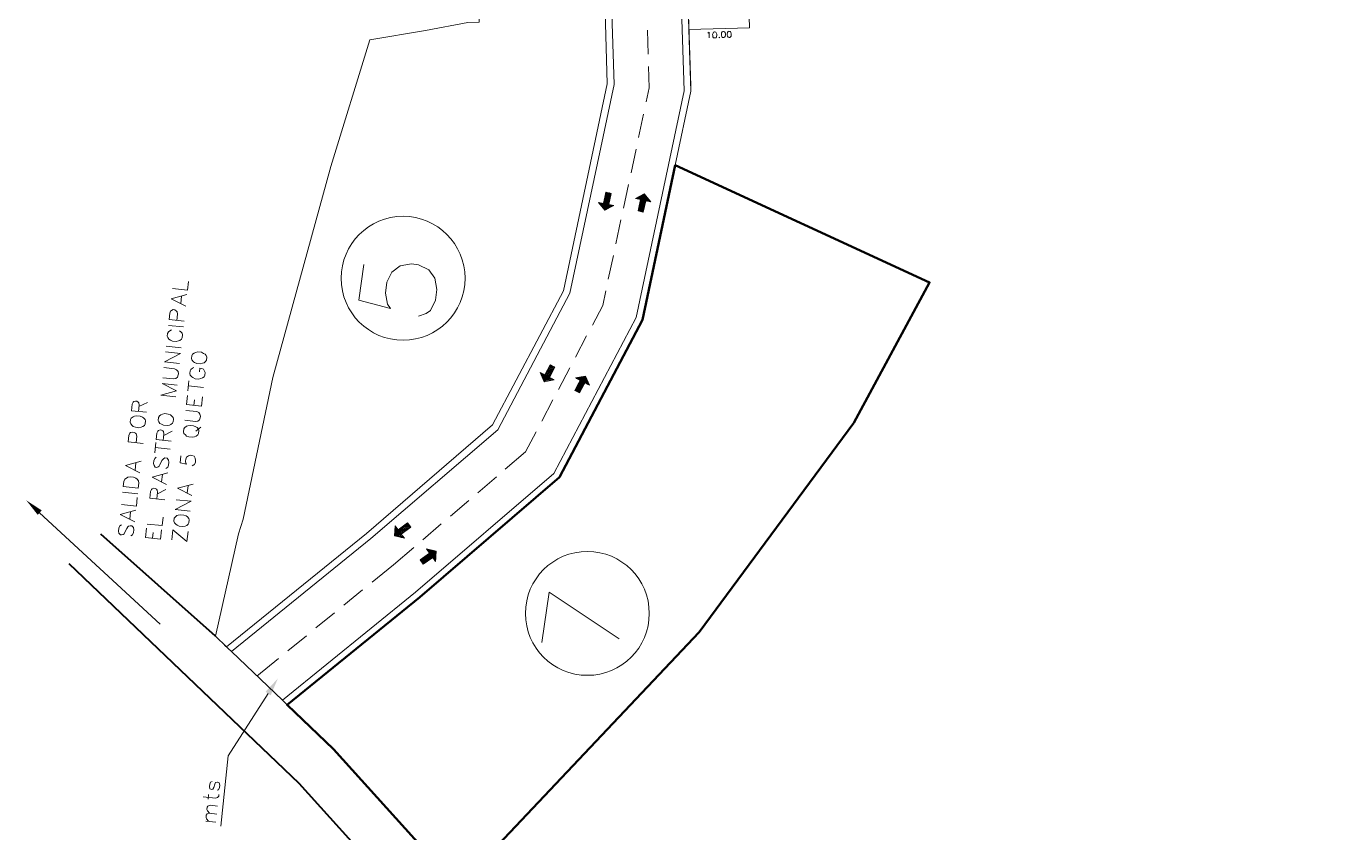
# Model space of a CAD drawing. Header units: metres. Extents: x -977055 to 805873, y -1033982 to 242021.
# Drawn here: x 2289.9 to 2507.6, y 336.5 to 469.7 of the extents above; entities that cross this region are included whole.
import ezdxf

# ---------------------------------------------------------------- set-up
doc = ezdxf.new("R2010")
doc.units = ezdxf.units.M
for name, color, linetype in [('PDF_0', 7, 'Continuous'), ('PDF_acera', 7, 'Continuous'), ('PDF_area escolar', 7, 'Continuous'), ('PDF_canchas', 7, 'Continuous'), ('PDF_COTAS', 7, 'Continuous'), ('PDF_Especificaciones', 7, 'Continuous'), ('PDF_linea de centro', 7, 'Continuous'), ('PDF_LOTES', 7, 'Continuous'), ('PDF_Poligono Ceres', 7, 'Continuous'), ('PDF_texto', 7, 'Continuous'), ('PDF_VIAS', 7, 'Continuous')]:
    doc.layers.add(name, color=color, linetype=linetype)

# ---------------------------------------------------------------- blocks, each defined once
blk = doc.blocks.new('CALLE')
at = {"layer": 'PDF_0', "lineweight": 20}
blk.add_lwpolyline([(-555.067296, 23.07312), (-554.305248, 24.046848)], dxfattribs=at)
at = {"layer": 'PDF_acera', "lineweight": 9}
for points in [[(-252.9576, -89.201952), (-307.105344, -49.702464), (-306.046944, -17.865792), (-307.317024, -16.51104), (-314.76816, -16.257024), (-401.895648, -17.950464), (-475.348608, -28.280448), (-505.661184, -25.18992), (-527.252544, -16.595712), (-544.694976, -0.169344), (-560.697984, 15.706656), (-555.067296, 23.07312), (-538.30224, 6.435072), (-522.299232, -8.67888), (-503.417376, -16.172352), (-483.942816, -18.162144), (-475.517952, -19.008864), (-402.61536, -8.763552), (-314.725824, -7.070112), (-69.8544, -15.410304), (-68.457312, -14.097888), (-67.94928, 1.100736)], [(-560.697984, 15.706656), (-561.248352, 15.02928), (-545.28768, -0.804384), (-527.633568, -17.400096), (-505.872864, -26.03664), (-485.212896, -28.15344), (-475.306272, -29.169504), (-474.58656, -29.084832), (-401.853312, -18.83952), (-314.76816, -17.14608), (-307.698048, -17.400096), (-306.936, -18.20448), (-308.036736, -50.760864), (-307.14768, -50.760864), (-253.465632, -89.921664)], [(-467.262432, -28.026432), (-475.306272, -29.169504), (-485.212896, -28.15344)]]:
    blk.add_lwpolyline(points, dxfattribs=at)
at = {"layer": 'PDF_area escolar', "lineweight": 50}
blk.add_lwpolyline([(-485.212896, -28.15344), (-505.872864, -26.03664), (-527.633568, -17.400096), (-545.28768, -0.804384), (-561.248352, 15.02928), (-566.371008, 8.340192), (-582.670368, -9.906624), (-545.92272, -37.848384), (-516.372192, -55.163808), (-496.939968, -63.08064)], close=True, dxfattribs=at)
at = {"layer": 'PDF_canchas', "lineweight": 20}
blk.add_lwpolyline([(-490.208544, 16.892064), (-518.616, 21.506688), (-537.582528, 23.411808), (-539.57232, 23.792832), (-553.289184, 25.359264), (-554.516928, 23.792832), (-537.709536, 7.070112), (-521.748864, -7.916832), (-503.205696, -15.283296), (-475.517952, -18.119808), (-466.077024, -16.807392), (-468.405504, -0.338688), (-469.252224, -0.465696), (-469.463904, 0.973728), (-471.115008, 6.435072), (-473.1048, 13.589856)], close=True, dxfattribs=at)
at = {"layer": 'PDF_COTAS', "lineweight": 9}
blk.add_lwpolyline([(-467.474112, -30.566592), (-467.431776, -30.608928), (-467.304768, -30.735936), (-468.066816, -30.820608)], dxfattribs=at)
for points in [[(-467.17776, -31.413312), (-467.262432, -31.286304), (-467.38944, -31.243968), (-467.558784, -31.201632), (-467.685792, -31.243968), (-467.855136, -31.286304), (-467.982144, -31.370976), (-467.982144, -31.497984), (-467.982144, -31.582656), (-467.939808, -31.709664), (-467.8128, -31.752), (-467.60112, -31.752), (-467.474112, -31.752), (-467.304768, -31.667328), (-467.220096, -31.582656), (-467.17776, -31.455648)], [(-467.8128, -32.090688), (-467.855136, -32.090688), (-467.897472, -32.133024), (-467.855136, -32.133024)], [(-467.050752, -32.514048), (-467.093088, -32.429376), (-467.220096, -32.344704), (-467.38944, -32.344704), (-467.516448, -32.38704), (-467.685792, -32.429376), (-467.8128, -32.514048), (-467.8128, -32.641056), (-467.8128, -32.725728), (-467.770464, -32.8104), (-467.643456, -32.895072), (-467.431776, -32.895072), (-467.347104, -32.895072), (-467.135424, -32.8104), (-467.050752, -32.725728), (-467.008416, -32.59872)], [(-466.923744, -33.276096), (-466.96608, -33.191424), (-467.093088, -33.106752), (-467.304768, -33.106752), (-467.431776, -33.106752), (-467.60112, -33.191424), (-467.685792, -33.276096), (-467.728128, -33.403104), (-467.728128, -33.487776), (-467.643456, -33.572448), (-467.516448, -33.65712), (-467.347104, -33.65712), (-467.220096, -33.614784), (-467.050752, -33.572448), (-466.923744, -33.487776), (-466.923744, -33.360768)]]:
    blk.add_lwpolyline(points, close=True, dxfattribs=at)
at = {"layer": 'PDF_Especificaciones', "lineweight": 20}
for points in [[(-502.570656, 11.176704), (-507.312288, 11.346048), (-507.947328, 7.070112), (-507.439296, 7.535808), (-505.999872, 7.959168), (-504.560448, 7.916832), (-503.16336, 7.4088), (-502.231968, 6.435072), (-501.808608, 4.953312), (-501.850944, 4.02192), (-502.358976, 2.624832), (-503.37504, 1.69344), (-504.814464, 1.27008), (-506.211552, 1.312416), (-507.650976, 1.820448), (-508.116672, 2.32848), (-508.540032, 3.302208)], [(-549.52128, -17.442432), (-542.832192, -17.654112), (-547.954848, -27.476064)]]:
    blk.add_lwpolyline(points, dxfattribs=at)
for centre in [(-503.819568, 5.863536), (-545.054832, -22.96728)]:
    blk.add_circle(centre, 8.14968, dxfattribs=at)
at = {"layer": 'PDF_linea de centro', "lineweight": 9}
for points in [[(-555.321312, 16.807392), (-557.903808, 19.389888)], [(-551.934432, 13.462848), (-554.17824, 15.706656)], [(-548.547552, 10.118304), (-550.79136, 12.362112)], [(-545.160672, 6.77376), (-547.40448, 9.017568)], [(-538.894944, 0.677376), (-541.435104, 3.090528), (-544.0176, 5.630688)], [(-535.423392, -2.582496), (-537.751872, -0.42336)], [(-531.95184, -5.884704), (-534.28032, -3.683232)], [(-528.480288, -9.144576), (-530.808768, -6.943104)], [(-522.045216, -13.716864), (-524.797056, -12.616128), (-527.337216, -10.202976)], [(-517.599936, -15.45264), (-520.563456, -14.309568)], [(-513.196992, -17.230752), (-516.160512, -16.045344)], [(-508.751712, -18.966528), (-511.715232, -17.823456)], [(-502.612992, -20.829312), (-504.560448, -20.659968), (-507.269952, -19.559232)], [(-497.87136, -21.337344), (-501.04656, -20.998656)], [(-493.129728, -21.80304), (-496.304928, -21.506688)], [(-488.388096, -22.311072), (-491.563296, -21.972384)], [(-483.646464, -22.819104), (-486.821664, -22.480416)], [(-478.947168, -23.2848), (-482.080032, -22.946112)], [(-472.639104, -23.2848), (-475.43328, -23.665824), (-477.3384, -23.454144)], [(-467.939808, -22.607424), (-471.072672, -23.030784)]]:
    blk.add_lwpolyline(points, dxfattribs=at)
at = {"layer": 'PDF_LOTES', "lineweight": 20}
for points in [[(-540.038016, 39.245472), (-540.20736, 39.457152), (-540.503712, 39.541824), (-540.884736, 39.541824), (-541.181088, 39.457152), (-541.350432, 39.245472), (-541.350432, 39.076128), (-541.26576, 38.864448), (-541.181088, 38.779776), (-540.969408, 38.695104), (-540.41904, 38.483424), (-540.20736, 38.398752), (-540.122688, 38.31408), (-540.038016, 38.1024), (-540.038016, 37.848384), (-540.20736, 37.636704), (-540.503712, 37.552032), (-540.884736, 37.552032), (-541.181088, 37.636704), (-541.350432, 37.848384)], [(-539.445312, 37.552032), (-538.683264, 39.541824), (-537.921216, 37.552032)], [(-539.191296, 38.229408), (-538.217568, 38.229408)], [(-537.370848, 39.541824), (-537.370848, 37.552032), (-536.227776, 37.552032)], [(-535.76208, 37.552032), (-535.76208, 39.541824)], [(-532.967904, 37.552032), (-532.205856, 39.541824), (-531.443808, 37.552032)], [(-532.713888, 38.229408), (-531.74016, 38.229408)], [(-529.072992, 37.552032), (-529.072992, 39.541824), (-528.226272, 39.541824), (-527.92992, 39.457152), (-527.845248, 39.37248), (-527.760576, 39.1608), (-527.760576, 38.864448), (-527.845248, 38.695104), (-527.92992, 38.610432), (-528.226272, 38.483424), (-529.072992, 38.483424)], [(-524.9664, 37.552032), (-524.9664, 39.541824), (-524.11968, 39.541824), (-523.823328, 39.457152), (-523.738656, 39.37248), (-523.653984, 39.1608), (-523.653984, 38.991456), (-523.738656, 38.779776), (-523.823328, 38.695104), (-524.11968, 38.610432), (-524.9664, 38.610432)], [(-524.33136, 38.610432), (-523.653984, 37.552032)], [(-540.122688, 33.911136), (-541.350432, 33.911136), (-541.350432, 35.900928), (-540.122688, 35.900928)], [(-541.350432, 34.969536), (-540.588384, 34.969536)], [(-539.57232, 35.900928), (-539.57232, 33.911136), (-538.429248, 33.911136)], [(-536.143104, 33.911136), (-536.143104, 35.900928), (-535.254048, 35.900928), (-535.000032, 35.816256), (-534.873024, 35.731584), (-534.788352, 35.519904), (-534.788352, 35.35056), (-534.873024, 35.13888), (-535.000032, 35.054208), (-535.254048, 34.969536), (-536.143104, 34.969536)], [(-535.465728, 34.969536), (-534.788352, 33.911136)], [(-534.110976, 33.911136), (-533.348928, 35.900928), (-532.58688, 33.911136)], [(-530.68176, 35.646912), (-530.89344, 35.816256), (-531.189792, 35.900928), (-531.570816, 35.900928), (-531.824832, 35.816256), (-532.036512, 35.646912), (-532.036512, 35.435232), (-531.95184, 35.265888), (-531.824832, 35.13888), (-531.655488, 35.054208), (-531.062784, 34.884864), (-530.89344, 34.757856), (-530.808768, 34.673184), (-530.68176, 34.50384), (-530.68176, 34.207488), (-530.89344, 33.995808), (-531.189792, 33.911136), (-531.570816, 33.911136), (-531.824832, 33.995808), (-532.036512, 34.207488)], [(-530.131392, 35.900928), (-528.77664, 35.900928)], [(-529.454016, 35.900928), (-529.454016, 33.911136)], [(-528.395616, 33.911136), (-528.395616, 35.900928), (-527.548896, 35.900928), (-527.252544, 35.816256), (-527.167872, 35.731584), (-527.0832, 35.519904), (-527.0832, 35.35056), (-527.167872, 35.13888), (-527.252544, 35.054208), (-527.548896, 34.969536), (-528.395616, 34.969536)], [(-527.760576, 34.969536), (-527.0832, 33.911136)], [(-522.510912, 33.911136), (-522.510912, 35.900928), (-521.748864, 33.911136), (-520.986816, 35.900928), (-520.986816, 33.911136)], [(-520.224768, 35.900928), (-520.224768, 34.50384), (-520.140096, 34.207488), (-519.928416, 33.995808), (-519.632064, 33.911136), (-519.46272, 33.911136), (-519.166368, 33.995808), (-518.997024, 34.207488), (-518.870016, 34.50384), (-518.870016, 35.900928)], [(-518.107968, 33.911136), (-518.107968, 35.900928), (-516.795552, 33.911136), (-516.795552, 35.900928)], [(-516.033504, 33.911136), (-516.033504, 35.900928)], [(-513.832032, 35.435232), (-513.95904, 35.646912), (-514.128384, 35.816256), (-514.340064, 35.900928), (-514.721088, 35.900928), (-514.890432, 35.816256), (-515.102112, 35.646912), (-515.186784, 35.435232), (-515.271456, 35.13888), (-515.271456, 34.673184), (-515.186784, 34.376832), (-515.102112, 34.207488), (-514.890432, 33.995808), (-514.721088, 33.911136), (-514.340064, 33.911136), (-514.128384, 33.995808), (-513.95904, 34.207488), (-513.832032, 34.376832)], [(-513.281664, 33.911136), (-513.281664, 35.900928)], [(-512.519616, 33.911136), (-512.519616, 35.900928), (-511.672896, 35.900928), (-511.376544, 35.816256), (-511.291872, 35.731584), (-511.164864, 35.519904), (-511.164864, 35.265888), (-511.291872, 35.054208), (-511.376544, 34.969536), (-511.672896, 34.884864), (-512.519616, 34.884864)], [(-510.529824, 33.911136), (-509.767776, 35.900928), (-509.005728, 33.911136)], [(-508.413024, 35.900928), (-508.413024, 33.911136), (-507.269952, 33.911136)], [(-533.85696, 34.588512), (-532.883232, 34.588512)], [(-510.233472, 34.588512), (-509.259744, 34.588512)], [(-541.308096, 32.429376), (-539.953344, 32.429376), (-541.308096, 30.439584), (-539.953344, 30.439584)], [(-537.286176, 30.439584), (-537.286176, 32.429376), (-535.97376, 30.439584), (-535.97376, 32.429376)], [(-535.211712, 30.439584), (-534.449664, 32.429376), (-533.687616, 30.439584)], [(-530.173728, 32.429376), (-531.10512, 32.429376), (-531.189792, 31.582656), (-531.10512, 31.667328), (-530.808768, 31.752), (-530.554752, 31.752), (-530.2584, 31.667328), (-530.04672, 31.455648), (-529.962048, 31.201632), (-529.962048, 30.989952), (-530.04672, 30.6936), (-530.2584, 30.524256), (-530.554752, 30.439584), (-530.808768, 30.439584), (-531.10512, 30.524256), (-531.189792, 30.608928), (-531.3168, 30.820608)], [(-525.474432, 32.429376), (-525.474432, 30.989952), (-525.38976, 30.6936), (-525.220416, 30.524256), (-524.924064, 30.439584), (-524.712384, 30.439584), (-524.458368, 30.524256), (-524.246688, 30.6936), (-524.162016, 30.989952), (-524.162016, 32.429376)], [(-522.172224, 30.439584), (-523.399968, 30.439584), (-523.399968, 32.429376), (-522.172224, 32.429376)], [(-523.399968, 31.455648), (-522.63792, 31.455648)], [(-521.57952, 32.429376), (-520.267104, 32.429376)], [(-520.902144, 32.429376), (-520.902144, 30.439584)], [(-518.446656, 31.96368), (-518.531328, 32.133024), (-518.743008, 32.344704), (-518.912352, 32.429376), (-519.293376, 32.429376), (-519.505056, 32.344704), (-519.6744, 32.133024), (-519.759072, 31.96368), (-519.88608, 31.667328), (-519.88608, 31.201632), (-519.759072, 30.90528), (-519.6744, 30.6936), (-519.505056, 30.524256), (-519.293376, 30.439584), (-518.912352, 30.439584), (-518.743008, 30.524256), (-518.531328, 30.6936), (-518.446656, 30.90528), (-518.446656, 31.201632), (-518.912352, 31.201632)], [(-534.91536, 31.074624), (-533.983968, 31.074624)], [(-526.744512, 30.820608), (-526.151808, 30.227904)], [(-574.457184, 24.724224), (-574.457184, 23.07312), (-574.330176, 22.819104), (-574.160832, 22.692096), (-573.949152, 22.692096)], [(-577.590048, 22.692096), (-577.590048, 24.046848)], [(-577.590048, 23.665824), (-577.293696, 23.962176), (-577.124352, 24.046848), (-576.828, 24.046848), (-576.61632, 23.962176), (-576.531648, 23.665824), (-576.531648, 22.692096)], [(-576.531648, 23.665824), (-576.235296, 23.962176), (-576.065952, 24.046848), (-575.7696, 24.046848), (-575.600256, 23.962176), (-575.473248, 23.665824), (-575.473248, 22.692096)], [(-574.7112, 24.046848), (-574.07616, 24.046848)], [(-572.340384, 23.750496), (-572.425056, 23.962176), (-572.721408, 24.046848), (-573.01776, 24.046848), (-573.314112, 23.962176), (-573.398784, 23.750496), (-573.314112, 23.581152), (-573.102432, 23.454144), (-572.636736, 23.369472), (-572.425056, 23.2848), (-572.340384, 23.07312), (-572.340384, 22.988448), (-572.425056, 22.819104), (-572.721408, 22.692096), (-573.01776, 22.692096), (-573.314112, 22.819104), (-573.398784, 22.988448)]]:
    blk.add_lwpolyline(points, dxfattribs=at)
for points in [[(-535.000032, 37.552032), (-535.000032, 39.541824), (-534.322656, 39.541824), (-534.026304, 39.457152), (-533.85696, 39.245472), (-533.729952, 39.076128), (-533.64528, 38.779776), (-533.64528, 38.31408), (-533.729952, 38.017728), (-533.85696, 37.848384), (-534.026304, 37.636704), (-534.322656, 37.552032)], [(-526.490496, 39.541824), (-526.702176, 39.457152), (-526.87152, 39.245472), (-526.998528, 39.076128), (-527.0832, 38.779776), (-527.0832, 38.31408), (-526.998528, 38.017728), (-526.87152, 37.848384), (-526.702176, 37.636704), (-526.490496, 37.552032), (-526.109472, 37.552032), (-525.940128, 37.636704), (-525.728448, 37.848384), (-525.643776, 38.017728), (-525.559104, 38.31408), (-525.559104, 38.779776), (-525.643776, 39.076128), (-525.728448, 39.245472), (-525.940128, 39.457152), (-526.109472, 39.541824)], [(-525.855456, 35.900928), (-526.0248, 35.816256), (-526.23648, 35.646912), (-526.321152, 35.435232), (-526.405824, 35.13888), (-526.405824, 34.673184), (-526.321152, 34.376832), (-526.23648, 34.207488), (-526.0248, 33.995808), (-525.855456, 33.911136), (-525.474432, 33.911136), (-525.262752, 33.995808), (-525.093408, 34.207488), (-524.9664, 34.376832), (-524.881728, 34.673184), (-524.881728, 35.13888), (-524.9664, 35.435232), (-525.093408, 35.646912), (-525.262752, 35.816256), (-525.474432, 35.900928)], [(-538.810272, 32.429376), (-539.021952, 32.344704), (-539.191296, 32.133024), (-539.318304, 31.96368), (-539.402976, 31.667328), (-539.402976, 31.201632), (-539.318304, 30.90528), (-539.191296, 30.6936), (-539.021952, 30.524256), (-538.810272, 30.439584), (-538.429248, 30.439584), (-538.259904, 30.524256), (-538.048224, 30.6936), (-537.963552, 30.90528), (-537.87888, 31.201632), (-537.87888, 31.667328), (-537.963552, 31.96368), (-538.048224, 32.133024), (-538.259904, 32.344704), (-538.429248, 32.429376)], [(-526.998528, 32.429376), (-527.210208, 32.344704), (-527.379552, 32.133024), (-527.50656, 31.96368), (-527.591232, 31.667328), (-527.591232, 31.201632), (-527.50656, 30.90528), (-527.379552, 30.6936), (-527.210208, 30.524256), (-526.998528, 30.439584), (-526.617504, 30.439584), (-526.44816, 30.524256), (-526.23648, 30.6936), (-526.151808, 30.90528), (-526.067136, 31.201632), (-526.067136, 31.667328), (-526.151808, 31.96368), (-526.23648, 32.133024), (-526.44816, 32.344704), (-526.617504, 32.429376)], [(-517.303584, 32.429376), (-517.472928, 32.344704), (-517.684608, 32.133024), (-517.76928, 31.96368), (-517.853952, 31.667328), (-517.853952, 31.201632), (-517.76928, 30.90528), (-517.684608, 30.6936), (-517.472928, 30.524256), (-517.303584, 30.439584), (-516.92256, 30.439584), (-516.71088, 30.524256), (-516.541536, 30.6936), (-516.456864, 30.90528), (-516.329856, 31.201632), (-516.329856, 31.667328), (-516.456864, 31.96368), (-516.541536, 32.133024), (-516.71088, 32.344704), (-516.92256, 32.429376)], [(-467.262432, -28.026432), (-466.161696, -35.943264), (-450.285696, -33.741792), (-451.428768, -25.82496)]]:
    blk.add_lwpolyline(points, close=True, dxfattribs=at)
at = {"layer": 'PDF_Poligono Ceres', "lineweight": 40}
for points in [[(-545.838048, 45.595872), (-571.32432, 12.404448), (-593.212032, -12.108096), (-616.750848, -36.789984), (-641.856096, -60.75216), (-651.043008, -69.473376), (-657.435744, -78.998976), (-659.213856, -88.312896), (-658.832832, -98.473536), (-657.308736, -101.945088), (-654.218208, -109.184544), (-643.803552, -120.02256), (-625.429728, -137.464992), (-614.591712, -143.561376), (-595.66752, -148.091328), (-580.384224, -148.938048), (-578.563776, -149.742432), (-578.563776, -149.784768), (-578.987136, -153.04464), (-604.3464, -178.02288), (-624.413664, -194.872608), (-655.953984, -216.590976), (-670.17888, -226.370592)], [(-553.289184, 25.359264), (-541.562112, 41.785632)]]:
    blk.add_lwpolyline(points, dxfattribs=at)
at = {"layer": 'PDF_texto', "lineweight": 9}
for points in [[(-539.614656, 50.125824), (-552.4848, 32.768064)], [(-560.020608, 17.654112), (-568.741824, 22.01472), (-578.055744, 22.01472)]]:
    blk.add_lwpolyline(points, dxfattribs=at)
at = {"layer": 'PDF_texto', "transparency": 33554559}
for points in [[(-539.911008, 50.337504), (-538.175232, 52.030944), (-539.275968, 49.871808)], [(-559.851264, 18.035136), (-557.903808, 16.595712), (-560.232288, 17.315424)]]:
    blk.add_solid(points, dxfattribs=at)
at = {"layer": 'PDF_VIAS', "lineweight": 20}
for points in [[(-536.312448, 3.429216), (-536.778144, 2.96352), (-535.76208, 1.820448), (-536.270112, 1.354752), (-537.328512, 2.497824), (-537.794208, 2.032128), (-537.624864, 3.344544)], [(-538.894944, -1.016064), (-539.402976, -1.48176), (-540.41904, -0.338688), (-540.927072, -0.804384), (-539.911008, -1.947456), (-540.41904, -2.370816), (-539.064288, -2.32848)], [(-514.213056, -13.420512), (-514.467072, -14.055552), (-513.069984, -14.60592), (-513.324, -15.24096), (-514.721088, -14.690592), (-514.975104, -15.325632), (-515.398464, -14.055552)], [(-514.424736, -18.119808), (-514.678752, -18.754848), (-516.07584, -18.20448), (-516.329856, -18.83952), (-514.932768, -19.389888), (-515.186784, -20.024928), (-514.043712, -19.389888)], [(-491.139936, -18.62784), (-491.224608, -19.305216), (-489.700512, -19.47456), (-489.785184, -20.151936), (-491.266944, -20.024928), (-491.351616, -20.702304), (-492.071328, -19.559232)], [(-490.123872, -23.411808), (-490.166208, -24.089184), (-491.690304, -23.962176), (-491.774976, -24.639552), (-490.25088, -24.808896), (-490.335552, -25.486272), (-489.361824, -24.512544)]]:
    blk.add_lwpolyline(points, close=True, dxfattribs=at)
at = {"layer": 'PDF_VIAS', "lineweight": 9}
for points in [[(-537.751872, 2.074464), (-537.751872, 2.455488)], [(-537.709536, 2.1168), (-537.624864, 3.259872)], [(-537.624864, 2.201472), (-537.540192, 3.344544)], [(-537.540192, 2.286144), (-537.497856, 3.344544)], [(-537.45552, 2.370816), (-537.413184, 3.344544)], [(-537.370848, 2.413152), (-537.328512, 3.344544)], [(-537.286176, 2.455488), (-537.24384, 3.38688)], [(-537.201504, 2.370816), (-537.159168, 3.38688)], [(-537.159168, 2.32848), (-537.116832, 3.38688)], [(-537.074496, 2.243808), (-537.03216, 3.38688)], [(-536.989824, 2.159136), (-536.947488, 3.38688)], [(-536.947488, 2.074464), (-536.862816, 3.38688)], [(-536.862816, 1.989792), (-536.778144, 3.38688)], [(-536.778144, 1.90512), (-536.735808, 2.878848)], [(-536.735808, 3.005856), (-536.735808, 3.38688)], [(-536.693472, 1.820448), (-536.651136, 2.794176)], [(-536.651136, 3.090528), (-536.651136, 3.38688)], [(-536.651136, 1.735776), (-536.6088, 2.75184)], [(-536.566464, 3.1752), (-536.566464, 3.38688)], [(-536.566464, 1.69344), (-536.524128, 2.667168)], [(-536.481792, 3.217536), (-536.481792, 3.38688)], [(-536.481792, 1.608768), (-536.439456, 2.582496)], [(-536.439456, 1.524096), (-536.39712, 2.497824)], [(-536.39712, 3.302208), (-536.39712, 3.38688)], [(-536.354784, 3.38688), (-536.354784, 3.429216)], [(-536.354784, 1.439424), (-536.312448, 2.413152)], [(-536.270112, 1.397088), (-536.227776, 2.32848)], [(-536.18544, 1.439424), (-536.143104, 2.243808)], [(-536.100768, 1.524096), (-536.100768, 2.159136)], [(-536.016096, 1.608768), (-536.016096, 2.1168)], [(-535.97376, 1.69344), (-535.931424, 2.032128)], [(-535.889088, 1.735776), (-535.889088, 1.947456)], [(-535.804416, 1.820448), (-535.804416, 1.862784)], [(-540.927072, -0.804384), (-539.953344, -0.84672)], [(-540.8424, -0.719712), (-540.038016, -0.762048)], [(-540.8424, -0.889056), (-539.868672, -0.931392)], [(-540.800064, -0.973728), (-539.826336, -1.016064)], [(-540.757728, -0.63504), (-540.080352, -0.677376)], [(-540.715392, -1.0584), (-539.741664, -1.100736)], [(-540.673056, -0.592704), (-540.165024, -0.592704)], [(-540.63072, -1.100736), (-539.656992, -1.143072)], [(-540.588384, -0.508032), (-540.249696, -0.508032)], [(-540.588384, -1.185408), (-539.57232, -1.227744)], [(-540.503712, -0.42336), (-540.334368, -0.465696)], [(-540.503712, -1.27008), (-539.529984, -1.312416)], [(-540.41904, -0.381024), (-540.376704, -0.381024)], [(-540.41904, -1.354752), (-539.445312, -1.397088)], [(-540.334368, -1.439424), (-538.93728, -1.48176)], [(-540.292032, -1.524096), (-538.979616, -1.566432)], [(-540.20736, -1.608768), (-538.979616, -1.651104)], [(-540.122688, -1.69344), (-538.979616, -1.735776)], [(-539.318304, -1.397088), (-538.93728, -1.439424)], [(-539.233632, -1.354752), (-538.93728, -1.354752)], [(-539.14896, -1.27008), (-538.93728, -1.27008)], [(-539.106624, -1.185408), (-538.894944, -1.185408)], [(-539.021952, -1.100736), (-538.894944, -1.100736)], [(-538.93728, -1.0584), (-538.894944, -1.0584)], [(-540.376704, -2.370816), (-539.99568, -2.370816)], [(-540.292032, -2.286144), (-539.191296, -2.32848)], [(-540.20736, -2.201472), (-539.064288, -2.243808)], [(-540.122688, -2.1168), (-539.064288, -2.201472)], [(-540.080352, -1.735776), (-538.979616, -1.820448)], [(-540.038016, -2.074464), (-539.021952, -2.1168)], [(-539.99568, -1.820448), (-539.021952, -1.862784)], [(-539.953344, -1.989792), (-539.021952, -2.032128)], [(-539.911008, -1.90512), (-539.021952, -1.947456)], [(-514.59408, -14.732928), (-514.975104, -13.843872)], [(-514.509408, -14.775264), (-514.932768, -13.801536)], [(-514.3824, -14.8176), (-514.848096, -13.7592)], [(-514.297728, -14.859936), (-514.763424, -13.716864)], [(-514.213056, -14.902272), (-514.721088, -13.674528)], [(-514.086048, -14.944608), (-514.636416, -13.674528)], [(-514.424736, -13.97088), (-514.59408, -13.632192)], [(-514.3824, -13.886208), (-514.509408, -13.589856)], [(-514.340064, -13.7592), (-514.467072, -13.54752)], [(-514.297728, -13.674528), (-514.3824, -13.505184)], [(-514.255392, -13.54752), (-514.297728, -13.462848)], [(-514.213056, -13.462848), (-514.255392, -13.420512)], [(-514.890432, -15.156288), (-515.356128, -14.140224)], [(-514.848096, -15.071616), (-515.313792, -14.013216)], [(-514.80576, -14.986944), (-515.271456, -13.97088)], [(-514.80576, -14.859936), (-515.186784, -13.928544)], [(-514.763424, -14.775264), (-515.102112, -13.928544)], [(-514.932768, -15.283296), (-515.102112, -14.902272)], [(-514.678752, -14.690592), (-515.059776, -13.886208)], [(-514.001376, -14.986944), (-514.3824, -14.055552)], [(-513.874368, -15.02928), (-514.297728, -14.097888)], [(-513.789696, -15.071616), (-514.17072, -14.140224)], [(-513.705024, -15.113952), (-514.086048, -14.18256)], [(-513.578016, -15.156288), (-514.001376, -14.224896)], [(-513.493344, -15.156288), (-513.874368, -14.267232)], [(-513.408672, -15.198624), (-513.789696, -14.309568)], [(-513.281664, -15.24096), (-513.662688, -14.351904)], [(-513.281664, -15.113952), (-513.578016, -14.39424)], [(-513.239328, -15.02928), (-513.493344, -14.436576)], [(-513.196992, -14.944608), (-513.366336, -14.478912)], [(-513.154656, -14.8176), (-513.281664, -14.521248)], [(-513.11232, -14.732928), (-513.196992, -14.563584)], [(-513.069984, -14.648256), (-513.069984, -14.60592)], [(-516.329856, -18.797184), (-515.483136, -18.41616)], [(-516.28752, -18.712512), (-515.567808, -18.41616)], [(-516.245184, -18.62784), (-515.65248, -18.373824)], [(-516.245184, -18.881856), (-515.356128, -18.458496)], [(-516.202848, -18.500832), (-515.779488, -18.331488)], [(-516.160512, -18.331488), (-515.948832, -18.246816)], [(-516.160512, -18.41616), (-515.86416, -18.289152)], [(-516.160512, -18.924192), (-515.271456, -18.500832)], [(-516.118176, -18.20448), (-516.07584, -18.20448)], [(-516.07584, -18.924192), (-515.144448, -18.543168)], [(-515.948832, -18.966528), (-515.059776, -18.585504)], [(-515.86416, -19.008864), (-514.975104, -18.62784)], [(-515.779488, -19.0512), (-514.848096, -18.670176)], [(-515.65248, -19.093536), (-514.763424, -18.712512)], [(-515.567808, -19.135872), (-514.297728, -18.585504)], [(-515.483136, -19.178208), (-514.255392, -18.670176)], [(-515.356128, -19.220544), (-514.213056, -18.712512)], [(-515.271456, -19.26288), (-514.213056, -18.797184)], [(-515.144448, -19.305216), (-514.17072, -18.881856)], [(-515.059776, -19.347552), (-514.17072, -18.966528)], [(-514.975104, -19.389888), (-514.128384, -19.008864)], [(-514.636416, -18.585504), (-514.340064, -18.458496)], [(-514.636416, -18.670176), (-514.297728, -18.500832)], [(-514.59408, -18.458496), (-514.340064, -18.373824)], [(-514.551744, -18.373824), (-514.3824, -18.289152)], [(-514.509408, -18.246816), (-514.3824, -18.20448)], [(-514.467072, -18.162144), (-514.424736, -18.162144)], [(-490.716576, -20.067264), (-491.563296, -19.0512)], [(-490.631904, -20.067264), (-491.478624, -19.008864)], [(-491.182272, -19.220544), (-491.436288, -18.924192)], [(-491.182272, -19.135872), (-491.393952, -18.881856)], [(-491.182272, -19.008864), (-491.30928, -18.83952)], [(-491.182272, -18.924192), (-491.266944, -18.797184)], [(-491.139936, -18.797184), (-491.224608, -18.712512)], [(-491.139936, -18.712512), (-491.182272, -18.670176)], [(-515.186784, -19.982592), (-514.80576, -19.813248)], [(-515.144448, -19.855584), (-514.128384, -19.432224)], [(-515.102112, -19.770912), (-514.043712, -19.305216)], [(-515.059776, -19.68624), (-514.086048, -19.26288)], [(-515.01744, -19.559232), (-514.086048, -19.178208)], [(-514.975104, -19.47456), (-514.128384, -19.093536)], [(-491.30928, -20.405952), (-492.028992, -19.516896)], [(-491.351616, -20.53296), (-492.028992, -19.643904)], [(-491.30928, -20.32128), (-491.986656, -19.47456)], [(-491.30928, -20.194272), (-491.94432, -19.432224)], [(-491.266944, -20.1096), (-491.859648, -19.347552)], [(-491.266944, -20.024928), (-491.817312, -19.305216)], [(-491.139936, -20.024928), (-491.774976, -19.26288)], [(-491.055264, -20.024928), (-491.73264, -19.220544)], [(-490.928256, -20.024928), (-491.647968, -19.135872)], [(-490.843584, -20.067264), (-491.605632, -19.093536)], [(-491.351616, -20.617632), (-491.563296, -20.32128)], [(-490.504896, -20.067264), (-491.139936, -19.305216)], [(-490.377888, -20.1096), (-491.012928, -19.347552)], [(-490.293216, -20.1096), (-490.928256, -19.347552)], [(-490.166208, -20.1096), (-490.801248, -19.347552)], [(-490.081536, -20.151936), (-490.716576, -19.389888)], [(-489.954528, -20.151936), (-490.589568, -19.389888)], [(-489.869856, -20.151936), (-490.46256, -19.389888)], [(-489.785184, -20.151936), (-490.377888, -19.389888)], [(-489.742848, -20.024928), (-490.25088, -19.432224)], [(-489.742848, -19.940256), (-490.166208, -19.432224)], [(-489.742848, -19.813248), (-490.0392, -19.432224)], [(-489.742848, -19.728576), (-489.954528, -19.432224)], [(-489.700512, -19.601568), (-489.82752, -19.47456)], [(-489.700512, -19.516896), (-489.742848, -19.47456)], [(-491.774976, -24.597216), (-491.012928, -24.004512)], [(-491.73264, -24.300864), (-491.351616, -23.962176)], [(-491.73264, -24.385536), (-491.224608, -24.004512)], [(-491.73264, -24.512544), (-491.139936, -24.004512)], [(-491.690304, -23.962176), (-491.647968, -23.962176)], [(-491.690304, -24.089184), (-491.563296, -23.962176)], [(-491.690304, -24.173856), (-491.436288, -23.962176)], [(-491.690304, -24.639552), (-490.88592, -24.004512)], [(-491.563296, -24.639552), (-490.801248, -24.046848)], [(-491.436288, -24.681888), (-490.67424, -24.046848)], [(-491.351616, -24.681888), (-490.589568, -24.046848)], [(-491.224608, -24.681888), (-490.46256, -24.089184)], [(-491.139936, -24.681888), (-490.377888, -24.089184)], [(-491.012928, -24.724224), (-490.25088, -24.089184)], [(-490.928256, -24.724224), (-489.82752, -23.835168)], [(-490.801248, -24.724224), (-489.785184, -23.91984)], [(-490.716576, -24.724224), (-489.742848, -23.962176)], [(-490.589568, -24.76656), (-489.700512, -24.046848)], [(-490.504896, -24.76656), (-489.658176, -24.089184)], [(-490.377888, -24.76656), (-489.61584, -24.173856)], [(-490.293216, -24.808896), (-489.573504, -24.216192)], [(-490.166208, -23.792832), (-489.954528, -23.665824)], [(-490.166208, -23.91984), (-489.912192, -23.70816)], [(-490.166208, -24.004512), (-489.869856, -23.792832)], [(-490.123872, -23.49648), (-490.081536, -23.454144)], [(-490.123872, -23.581152), (-490.0392, -23.538816)], [(-490.123872, -23.70816), (-489.996864, -23.581152)], [(-490.335552, -25.4016), (-490.0392, -25.18992)], [(-490.293216, -24.97824), (-489.488832, -24.3432)], [(-490.293216, -25.105248), (-489.446496, -24.427872)], [(-490.293216, -25.18992), (-489.40416, -24.470208)], [(-490.293216, -25.316928), (-489.446496, -24.597216)], [(-490.25088, -24.893568), (-489.531168, -24.300864)]]:
    blk.add_lwpolyline(points, dxfattribs=at)

msp = doc.modelspace()

# ---------------------------------------------------------------- block references
at = {"xscale": 1.255773352820658, "yscale": 1.255773352820658, "zscale": 1.255773352820658, "rotation": 83.85573648860341}
msp.add_blockref('CALLE', (2427.15058, 1056.36283, 1015.371), dxfattribs=at)

doc.saveas('drawing.dxf')
